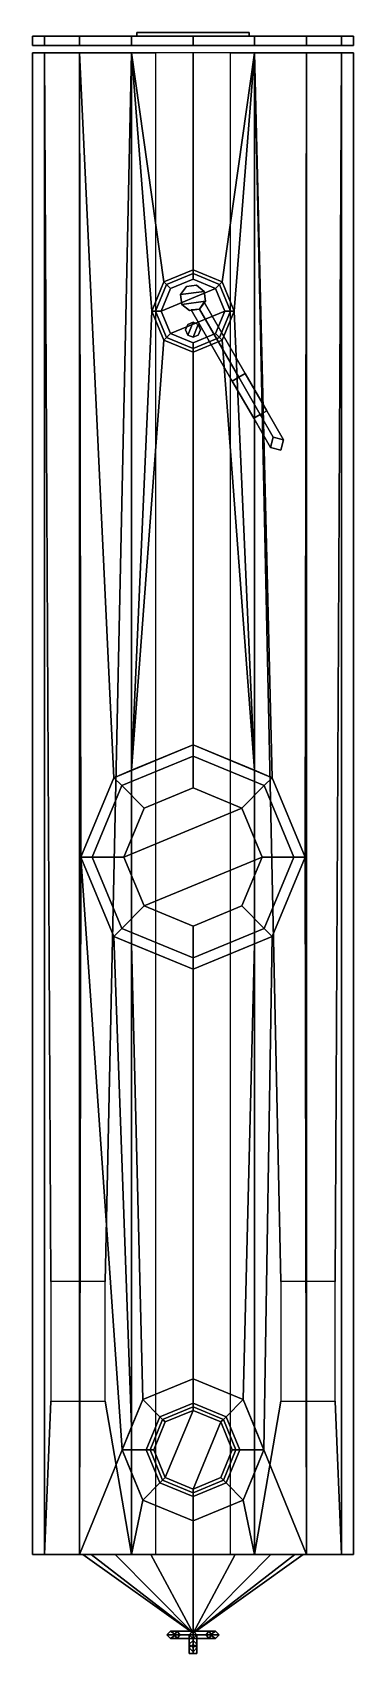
# Model space of a CAD drawing. Extents: x -0.86 to 0.86, y -8.28 to 0.39.
import ezdxf

# ---------------------------------------------------------------- set-up
doc = ezdxf.new("R2010")
doc.units = 0
doc.layers.add('BOILER', color=1, linetype='CONTINUOUS')

msp = doc.modelspace()

# ---------------------------------------------------------------- linework, layer by layer
at = {"layer": 'BOILER'}
for points in [[(-0.7945, 0.37, 3.1391), (-0.86, 0.37, 2.81), (-0.86, 0.32, 2.81), (-0.7945, 0.32, 3.1391)], [(-0.86, 0.37, 2.81), (-0.7945, 0.37, 2.4809), (-0.7945, 0.32, 2.4809), (-0.86, 0.32, 2.81)], [(-0.7945, 0.37, 2.4809), (-0.86, 0.37, 2.81), (0.86, 0.37, 2.81), (0.7945, 0.37, 2.4809)], [(-0.86, 0.37, 2.81), (-0.7945, 0.37, 3.1391), (0.7945, 0.37, 3.1391), (0.86, 0.37, 2.81)], [(-0.6081, 0.37, 3.4181), (-0.7945, 0.37, 3.1391), (-0.7945, 0.32, 3.1391), (-0.6081, 0.32, 3.4181)], [(-0.7945, 0.37, 2.4809), (-0.6081, 0.37, 2.2019), (-0.6081, 0.32, 2.2019), (-0.7945, 0.32, 2.4809)], [(-0.3, 0.37, 2.35), (-0.3, 0.37, 2.35), (-0.6081, 0.37, 2.2019), (-0.7945, 0.37, 2.4809)], [(-0.3, 0.37, 2.35), (-0.7945, 0.37, 2.4809), (0.7945, 0.37, 2.4809), (0.3, 0.37, 2.35)], [(-0.7945, 0.37, 3.1391), (-0.6081, 0.37, 3.4181), (0.6081, 0.37, 3.4181), (0.7945, 0.37, 3.1391)], [(-0.3291, 0.37, 3.6045), (-0.6081, 0.37, 3.4181), (-0.6081, 0.32, 3.4181), (-0.3291, 0.32, 3.6045)], [(-0.6081, 0.37, 2.2019), (-0.3291, 0.37, 2.0155), (-0.3291, 0.32, 2.0155), (-0.6081, 0.32, 2.2019)], [(-0.3, 0.37, 2.35), (-0.3, 0.37, 2.03), (-0.3291, 0.37, 2.0155), (-0.6081, 0.37, 2.2019)], [(-0.6081, 0.37, 3.4181), (-0.3291, 0.37, 3.6045), (0.3291, 0.37, 3.6045), (0.6081, 0.37, 3.4181)], [(0, 0.37, 3.67), (-0.3291, 0.37, 3.6045), (-0.3291, 0.32, 3.6045), (0, 0.32, 3.67)], [(-0.3291, 0.37, 2.0155), (0, 0.37, 1.95), (0, 0.32, 1.95), (-0.3291, 0.32, 2.0155)], [(-0.3, 0.37, 2.03), (0.3, 0.37, 2.03), (0, 0.37, 1.95), (-0.3291, 0.37, 2.0155)], [(-0.3291, 0.37, 3.6045), (0, 0.37, 3.67), (0, 0.37, 3.67), (0.3291, 0.37, 3.6045)], [(-0.3, 0.39, 2.03), (-0.3, 0.37, 2.03), (-0.3, 0.37, 2.35), (-0.3, 0.39, 2.35)], [(0.3, 0.39, 2.35), (0.3, 0.39, 2.03), (-0.3, 0.39, 2.03), (-0.3, 0.39, 2.35)], [(0.3, 0.39, 2.03), (0.3, 0.37, 2.03), (-0.3, 0.37, 2.03), (-0.3, 0.39, 2.03)], [(-0.3, 0.39, 2.35), (-0.3, 0.37, 2.35), (0.3, 0.37, 2.35), (0.3, 0.39, 2.35)], [(0.3291, 0.37, 3.6045), (0, 0.37, 3.67), (0, 0.32, 3.67), (0.3291, 0.32, 3.6045)], [(0, 0.37, 1.95), (0.3291, 0.37, 2.0155), (0.3291, 0.32, 2.0155), (0, 0.32, 1.95)], [(0.3, 0.37, 2.03), (0.3, 0.37, 2.03), (0.3291, 0.37, 2.0155), (0, 0.37, 1.95)], [(0.3, 0.37, 2.35), (0.3, 0.37, 2.03), (0.3, 0.39, 2.03), (0.3, 0.39, 2.35)], [(0.3, 0.37, 2.03), (0.3, 0.37, 2.35), (0.6081, 0.37, 2.2019), (0.3291, 0.37, 2.0155)], [(0.3, 0.37, 2.35), (0.3, 0.37, 2.35), (0.7945, 0.37, 2.4809), (0.6081, 0.37, 2.2019)], [(0.6081, 0.37, 3.4181), (0.3291, 0.37, 3.6045), (0.3291, 0.32, 3.6045), (0.6081, 0.32, 3.4181)], [(0.3291, 0.37, 2.0155), (0.6081, 0.37, 2.2019), (0.6081, 0.32, 2.2019), (0.3291, 0.32, 2.0155)], [(0.7945, 0.37, 3.1391), (0.6081, 0.37, 3.4181), (0.6081, 0.32, 3.4181), (0.7945, 0.32, 3.1391)], [(0.6081, 0.37, 2.2019), (0.7945, 0.37, 2.4809), (0.7945, 0.32, 2.4809), (0.6081, 0.32, 2.2019)], [(0.86, 0.37, 2.81), (0.7945, 0.37, 3.1391), (0.7945, 0.32, 3.1391), (0.86, 0.32, 2.81)], [(0.7945, 0.37, 2.4809), (0.86, 0.37, 2.81), (0.86, 0.32, 2.81), (0.7945, 0.32, 2.4809)], [(-0.7945, 0.28, 3.1391), (-0.86, 0.28, 2.81), (-0.86, -7.75, 2.81), (-0.7945, -7.75, 3.1391)], [(-0.86, 0.28, 2.81), (-0.7945, 0.28, 2.4809), (-0.7945, -7.75, 2.4809), (-0.86, -7.75, 2.81)], [(-0.6081, 0.28, 3.4181), (-0.7945, 0.28, 3.1391), (-0.7945, -7.75, 3.1391), (-0.6081, -7.75, 3.4181)], [(-0.7945, 0.28, 2.4809), (-0.7605, -6.29, 2.43), (-0.7605, -6.93, 2.43), (-0.7945, -7.75, 2.4809)], [(-0.7945, 0.28, 2.4809), (-0.6081, 0.28, 2.2019), (-0.6081, -6.29, 2.2019), (-0.7605, -6.29, 2.43)], [(-0.3291, 0.28, 3.6045), (-0.6081, 0.28, 3.4181), (-0.4243, -3.5957, 3.541), (-0.3291, -3.5563, 3.6045)], [(-0.6081, 0.28, 3.4181), (-0.6081, 0.28, 3.4181), (-0.6, -4.02, 3.4235), (-0.4243, -3.5957, 3.541)], [(-0.6081, 0.28, 3.4181), (-0.6081, 0.28, 3.4181), (-0.6081, -7.75, 3.4181), (-0.6, -4.02, 3.4235)], [(-0.6081, 0.28, 2.2019), (-0.3291, 0.28, 2.0155), (-0.47, -6.29, 2.13), (-0.6081, -6.29, 2.2019)], [(-0.47, -6.29, 2.13), (-0.3291, 0.28, 2.0155), (-0.3291, -7.75, 2.0155), (-0.47, -6.93, 2.13)], [(0, 0.28, 3.67), (-0.3291, 0.28, 3.6045), (-0.1556, -0.9444, 3.6391), (0, -0.88, 3.67)], [(-0.3291, 0.28, 2.0155), (-0.2011, 0.28, 1.99), (-0.2011, -7.75, 1.99), (-0.3291, -7.75, 2.0155)], [(-0.1556, -0.9444, 3.6391), (-0.3291, 0.28, 3.6045), (-0.22, -1.1, 3.6262)], [(-0.22, -1.1, 3.6262), (-0.3291, 0.28, 3.6045), (-0.3291, -3.5563, 3.6045)], [(0.3291, 0.28, 3.6045), (0, 0.28, 3.67), (0, -0.88, 3.67), (0.1556, -0.9444, 3.6391)], [(0.3291, 0.28, 3.6045), (0.3291, 0.28, 3.6045), (0.1556, -0.9444, 3.6391), (0.22, -1.1, 3.6262)], [(0.2011, 0.28, 1.99), (0.3291, 0.28, 2.0155), (0.3291, -7.75, 2.0155), (0.2011, -7.75, 1.99)], [(0.3291, 0.28, 3.6045), (0.3291, 0.28, 3.6045), (0.22, -1.1, 3.6262), (0.3291, -3.5563, 3.6045)], [(0.3291, 0.28, 2.0155), (0.47, -6.29, 2.13), (0.47, -6.93, 2.13), (0.3291, -7.75, 2.0155)], [(0.6081, 0.28, 3.4181), (0.3291, 0.28, 3.6045), (0.4243, -3.5957, 3.541), (0.6, -4.02, 3.4235)], [(0.3291, 0.28, 3.6045), (0.3291, 0.28, 3.6045), (0.3291, -3.5563, 3.6045), (0.4243, -3.5957, 3.541)], [(0.3291, 0.28, 2.0155), (0.6081, 0.28, 2.2019), (0.6081, -6.29, 2.2019), (0.47, -6.29, 2.13)], [(0.6081, 0.28, 3.4181), (0.6081, 0.28, 3.4181), (0.6, -4.02, 3.4235), (0.6081, -7.75, 3.4181)], [(0.7945, 0.28, 3.1391), (0.6081, 0.28, 3.4181), (0.6081, -7.75, 3.4181), (0.7945, -7.75, 3.1391)], [(0.6081, 0.28, 2.2019), (0.7945, 0.28, 2.4809), (0.7605, -6.29, 2.43), (0.6081, -6.29, 2.2019)], [(0.7605, -6.29, 2.43), (0.7945, 0.28, 2.4809), (0.7945, -7.75, 2.4809), (0.7605, -6.93, 2.43)], [(0.86, 0.28, 2.81), (0.7945, 0.28, 3.1391), (0.7945, -7.75, 3.1391), (0.86, -7.75, 2.81)], [(0.7945, 0.28, 2.4809), (0.86, 0.28, 2.81), (0.86, -7.75, 2.81), (0.7945, -7.75, 2.4809)], [(-0.1556, -0.9444, 3.6391), (-0.22, -1.1, 3.6262), (-0.22, -1.1, 3.67), (-0.1556, -0.9444, 3.67)], [(-0.1556, -0.9444, 3.67), (-0.22, -1.1, 3.67), (-0.2, -1.1, 3.9), (-0.1414, -0.9586, 3.9)], [(0, -0.93, 3.94), (-0.1202, -0.9798, 3.94), (-0.17, -1.1, 3.94), (0.1202, -0.9798, 3.94)], [(0, -0.88, 3.67), (-0.1556, -0.9444, 3.6391), (-0.1556, -0.9444, 3.67), (0, -0.88, 3.67)], [(0, -0.88, 3.67), (-0.1556, -0.9444, 3.67), (-0.1414, -0.9586, 3.9), (0, -0.9, 3.9)], [(0, -0.9, 3.9), (-0.1414, -0.9586, 3.9), (-0.1202, -0.9798, 3.94), (0, -0.93, 3.94)], [(0.1556, -0.9444, 3.6391), (0, -0.88, 3.67), (0, -0.88, 3.67), (0.1556, -0.9444, 3.67)], [(0.1556, -0.9444, 3.67), (0, -0.88, 3.67), (0, -0.9, 3.9), (0.1414, -0.9586, 3.9)], [(0.1414, -0.9586, 3.9), (0, -0.9, 3.9), (0, -0.93, 3.94), (0.1202, -0.9798, 3.94)], [(0.22, -1.1, 3.67), (0.1556, -0.9444, 3.67), (0.1414, -0.9586, 3.9), (0.2, -1.1, 3.9)], [(0.22, -1.1, 3.6262), (0.1556, -0.9444, 3.6391), (0.1556, -0.9444, 3.67), (0.22, -1.1, 3.67)], [(-0.1414, -0.9586, 3.9), (-0.2, -1.1, 3.9), (-0.17, -1.1, 3.94), (-0.1202, -0.9798, 3.94)], [(0.1202, -0.9798, 3.94), (-0.17, -1.1, 3.94), (-0.1202, -1.2202, 3.94), (0.17, -1.1, 3.94)], [(0.0181, -0.9624, 4.22), (-0.035, -0.9694, 4.22), (-0.0676, -1.0119, 4.22), (0.0606, -0.995, 4.22)], [(-0.035, -0.9694, 3.94), (-0.0676, -1.0119, 3.94), (-0.0676, -1.0119, 4.22), (-0.035, -0.9694, 4.22)], [(0.0606, -0.995, 4.22), (-0.0676, -1.0119, 4.22), (-0.0606, -1.065, 4.22), (0.0676, -1.0481, 4.22)], [(-0.0676, -1.0119, 3.94), (-0.0606, -1.065, 3.94), (-0.0606, -1.065, 4.22), (-0.0676, -1.0119, 4.22)], [(0.0181, -0.9624, 3.94), (-0.035, -0.9694, 3.94), (-0.035, -0.9694, 4.22), (0.0181, -0.9624, 4.22)], [(0.0606, -0.995, 3.94), (0.0181, -0.9624, 3.94), (0.0181, -0.9624, 4.22), (0.0606, -0.995, 4.22)], [(0.0676, -1.0481, 3.94), (0.0606, -0.995, 3.94), (0.0606, -0.995, 4.22), (0.0676, -1.0481, 4.22)], [(0.2, -1.1, 3.9), (0.1414, -0.9586, 3.9), (0.1202, -0.9798, 3.94), (0.17, -1.1, 3.94)], [(-0.1556, -1.2556, 3.6391), (-0.22, -1.1, 3.6262), (-0.3291, -3.5563, 3.6045)], [(-0.22, -1.1, 3.6262), (-0.1556, -1.2556, 3.6391), (-0.1556, -1.2556, 3.67), (-0.22, -1.1, 3.67)], [(-0.22, -1.1, 3.67), (-0.1556, -1.2556, 3.67), (-0.1414, -1.2414, 3.9), (-0.2, -1.1, 3.9)], [(-0.2, -1.1, 3.9), (-0.1414, -1.2414, 3.9), (-0.1202, -1.2202, 3.94), (-0.17, -1.1, 3.94)], [(0.17, -1.1, 3.94), (-0.1202, -1.2202, 3.94), (0, -1.27, 3.94), (0.1202, -1.2202, 3.94)], [(0.0676, -1.0481, 4.22), (-0.0606, -1.065, 4.22), (-0.0181, -1.0976, 4.22), (0.035, -1.0906, 4.22)], [(-0.0606, -1.065, 3.94), (-0.0181, -1.0976, 3.94), (-0.0181, -1.0976, 4.22), (-0.0606, -1.065, 4.22)], [(-0.0181, -1.0976, 3.94), (0.035, -1.0906, 3.94), (0.035, -1.0906, 4.22), (-0.0181, -1.0976, 4.22)], [(0.035, -1.0906, 4.14), (-0.0096, -1.0933, 4.1), (0.2104, -1.4744, 4.1), (0.245, -1.4544, 4.14)], [(-0.0096, -1.0933, 4.1), (0.035, -1.0906, 4.06), (0.245, -1.4544, 4.06), (0.2104, -1.4744, 4.1)], [(0.035, -1.0906, 3.94), (0.0676, -1.0481, 3.94), (0.0676, -1.0481, 4.22), (0.035, -1.0906, 4.22)], [(0.0596, -1.0533, 4.1), (0.035, -1.0906, 4.14), (0.245, -1.4544, 4.14), (0.2796, -1.4344, 4.1)], [(0.035, -1.0906, 4.06), (0.0596, -1.0533, 4.1), (0.2796, -1.4344, 4.1), (0.245, -1.4544, 4.06)], [(0.1414, -1.2414, 3.9), (0.2, -1.1, 3.9), (0.17, -1.1, 3.94), (0.1202, -1.2202, 3.94)], [(0.1556, -1.2556, 3.67), (0.22, -1.1, 3.67), (0.2, -1.1, 3.9), (0.1414, -1.2414, 3.9)], [(0.1556, -1.2556, 3.6391), (0.22, -1.1, 3.6262), (0.22, -1.1, 3.67), (0.1556, -1.2556, 3.67)], [(0.22, -1.1, 3.6262), (0.22, -1.1, 3.6262), (0.1556, -1.2556, 3.6391), (0.3291, -3.5563, 3.6045)], [(-0.0283, -1.1717, 4.04), (-0.04, -1.2, 4.04), (-0.0283, -1.2283, 4.04), (0, -1.16, 4.04)], [(-0.0283, -1.1717, 3.94), (-0.04, -1.2, 3.94), (-0.04, -1.2, 4.04), (-0.0283, -1.1717, 4.04)], [(-0.04, -1.2, 3.94), (-0.0283, -1.2283, 3.94), (-0.0283, -1.2283, 4.04), (-0.04, -1.2, 4.04)], [(0, -1.16, 3.94), (-0.0283, -1.1717, 3.94), (-0.0283, -1.1717, 4.04), (0, -1.16, 4.04)], [(0, -1.16, 4.04), (-0.0283, -1.2283, 4.04), (0, -1.24, 4.04), (0.0283, -1.1717, 4.04)], [(0.0283, -1.1717, 3.94), (0, -1.16, 3.94), (0, -1.16, 4.04), (0.0283, -1.1717, 4.04)], [(0.0283, -1.1717, 4.04), (0, -1.24, 4.04), (0.0283, -1.2283, 4.04), (0.04, -1.2, 4.04)], [(0.04, -1.2, 3.94), (0.0283, -1.1717, 3.94), (0.0283, -1.1717, 4.04), (0.04, -1.2, 4.04)], [(0.0283, -1.2283, 3.94), (0.04, -1.2, 3.94), (0.04, -1.2, 4.04), (0.0283, -1.2283, 4.04)], [(0, -1.32, 3.67), (-0.1556, -1.2556, 3.6391), (-0.3291, -3.5563, 3.6045), (0, -3.42, 3.67)], [(-0.1556, -1.2556, 3.67), (0, -1.32, 3.67), (0, -1.3, 3.9), (-0.1414, -1.2414, 3.9)], [(-0.1556, -1.2556, 3.6391), (0, -1.32, 3.67), (0, -1.32, 3.67), (-0.1556, -1.2556, 3.67)], [(-0.1414, -1.2414, 3.9), (0, -1.3, 3.9), (0, -1.27, 3.94), (-0.1202, -1.2202, 3.94)], [(-0.0283, -1.2283, 3.94), (0, -1.24, 3.94), (0, -1.24, 4.04), (-0.0283, -1.2283, 4.04)], [(0, -1.3, 3.9), (0.1414, -1.2414, 3.9), (0.1202, -1.2202, 3.94), (0, -1.27, 3.94)], [(0, -1.24, 3.94), (0.0283, -1.2283, 3.94), (0.0283, -1.2283, 4.04), (0, -1.24, 4.04)], [(0, -1.32, 3.67), (0.1556, -1.2556, 3.67), (0.1414, -1.2414, 3.9), (0, -1.3, 3.9)], [(0, -1.32, 3.67), (0.1556, -1.2556, 3.6391), (0.1556, -1.2556, 3.67), (0, -1.32, 3.67)], [(0.1556, -1.2556, 3.6391), (0, -1.32, 3.67), (0, -3.42, 3.67), (0.3291, -3.5563, 3.6045)], [(0.245, -1.4544, 4.14), (0.2104, -1.4744, 4.1), (0.3254, -1.6735, 4.03), (0.36, -1.6535, 4.07)], [(0.2104, -1.4744, 4.1), (0.245, -1.4544, 4.06), (0.36, -1.6535, 3.99), (0.3254, -1.6735, 4.03)], [(0.2796, -1.4344, 4.1), (0.245, -1.4544, 4.14), (0.36, -1.6535, 4.07), (0.3946, -1.6335, 4.03)], [(0.245, -1.4544, 4.06), (0.2796, -1.4344, 4.1), (0.3946, -1.6335, 4.03), (0.36, -1.6535, 3.99)], [(0.3946, -1.6335, 4.03), (0.36, -1.6535, 4.07), (0.43, -1.7748, 4.07), (0.4846, -1.7894, 4.03)], [(0.36, -1.6535, 3.99), (0.3946, -1.6335, 4.03), (0.4846, -1.7894, 4.03), (0.43, -1.7748, 3.99)], [(0.36, -1.6535, 4.07), (0.3254, -1.6735, 4.03), (0.4154, -1.8294, 4.03), (0.43, -1.7748, 4.07)], [(0.3254, -1.6735, 4.03), (0.36, -1.6535, 3.99), (0.43, -1.7748, 3.99), (0.4154, -1.8294, 4.03)], [(0.43, -1.7748, 3.34), (0.4154, -1.8294, 3.34), (0.4154, -1.8294, 4.2), (0.43, -1.7748, 4.2)], [(0.43, -1.7748, 4.2), (0.4154, -1.8294, 4.2), (0.47, -1.8441, 4.2), (0.4846, -1.7894, 4.2)], [(0.4846, -1.7894, 3.34), (0.43, -1.7748, 3.34), (0.43, -1.7748, 4.2), (0.4846, -1.7894, 4.2)], [(0.47, -1.8441, 3.34), (0.4846, -1.7894, 3.34), (0.4846, -1.7894, 4.2), (0.47, -1.8441, 4.2)], [(0.4154, -1.8294, 3.34), (0.47, -1.8441, 3.34), (0.47, -1.8441, 4.2), (0.4154, -1.8294, 4.2)], [(0, -3.42, 3.67), (-0.3291, -3.5563, 3.6045), (-0.4243, -3.5957, 4.08), (0, -3.42, 4.08)], [(0, -3.42, 4.08), (-0.4243, -3.5957, 4.08), (-0.3818, -3.6382, 4.18), (0, -3.48, 4.18)], [(0.3291, -3.5563, 3.6045), (0, -3.42, 3.67), (0, -3.42, 4.08), (0.4243, -3.5957, 4.08)], [(0.4243, -3.5957, 4.08), (0, -3.42, 4.08), (0, -3.48, 4.18), (0.3818, -3.6382, 4.18)], [(0, -3.48, 4.18), (-0.3818, -3.6382, 4.18), (-0.2616, -3.7584, 4.26), (0, -3.65, 4.26)], [(0.3818, -3.6382, 4.18), (0, -3.48, 4.18), (0, -3.65, 4.26), (0.2616, -3.7584, 4.26)], [(-0.4243, -3.5957, 3.541), (-0.6, -4.02, 3.4235), (-0.6, -4.02, 4.08), (-0.4243, -3.5957, 4.08)], [(-0.4243, -3.5957, 4.08), (-0.6, -4.02, 4.08), (-0.54, -4.02, 4.18), (-0.3818, -3.6382, 4.18)], [(-0.3818, -3.6382, 4.18), (-0.54, -4.02, 4.18), (-0.37, -4.02, 4.26), (-0.2616, -3.7584, 4.26)], [(-0.3291, -3.5563, 3.6045), (-0.4243, -3.5957, 3.541), (-0.4243, -3.5957, 4.08)], [(0.54, -4.02, 4.18), (0.3818, -3.6382, 4.18), (0.2616, -3.7584, 4.26), (0.37, -4.02, 4.26)], [(0.4243, -3.5957, 3.541), (0.3291, -3.5563, 3.6045), (0.4243, -3.5957, 4.08)], [(0.6, -4.02, 4.08), (0.4243, -3.5957, 4.08), (0.3818, -3.6382, 4.18), (0.54, -4.02, 4.18)], [(0.6, -4.02, 3.4235), (0.4243, -3.5957, 3.541), (0.4243, -3.5957, 4.08), (0.6, -4.02, 4.08)], [(0, -3.65, 4.26), (-0.2616, -3.7584, 4.26), (-0.37, -4.02, 4.26), (0.2616, -3.7584, 4.26)], [(0.2616, -3.7584, 4.26), (-0.37, -4.02, 4.26), (-0.2616, -4.2816, 4.26), (0.37, -4.02, 4.26)], [(-0.6, -4.02, 3.4235), (-0.6, -4.02, 3.4235), (-0.6081, -7.75, 3.4181), (-0.38, -7.19, 3.5705)], [(-0.6, -4.02, 3.4235), (-0.4243, -4.4443, 3.541), (-0.4243, -4.4443, 4.08), (-0.6, -4.02, 4.08)], [(-0.6, -4.02, 4.08), (-0.4243, -4.4443, 4.08), (-0.3818, -4.4018, 4.18), (-0.54, -4.02, 4.18)], [(-0.4243, -4.4443, 3.541), (-0.6, -4.02, 3.4235), (-0.38, -7.19, 3.5705), (-0.3291, -7.0671, 3.6045)], [(-0.54, -4.02, 4.18), (-0.3818, -4.4018, 4.18), (-0.2616, -4.2816, 4.26), (-0.37, -4.02, 4.26)], [(0.37, -4.02, 4.26), (-0.2616, -4.2816, 4.26), (0, -4.39, 4.26), (0.2616, -4.2816, 4.26)], [(0.3818, -4.4018, 4.18), (0.54, -4.02, 4.18), (0.37, -4.02, 4.26), (0.2616, -4.2816, 4.26)], [(0.6, -4.02, 3.4235), (0.4243, -4.4443, 3.541), (0.38, -7.19, 3.5705), (0.6081, -7.75, 3.4181)], [(0.4243, -4.4443, 4.08), (0.6, -4.02, 4.08), (0.54, -4.02, 4.18), (0.3818, -4.4018, 4.18)], [(0.4243, -4.4443, 3.541), (0.6, -4.02, 3.4235), (0.6, -4.02, 4.08), (0.4243, -4.4443, 4.08)], [(-0.3818, -4.4018, 4.18), (0, -4.56, 4.18), (0, -4.39, 4.26), (-0.2616, -4.2816, 4.26)], [(0, -4.56, 4.18), (0.3818, -4.4018, 4.18), (0.2616, -4.2816, 4.26), (0, -4.39, 4.26)], [(-0.4243, -4.4443, 4.08), (0, -4.62, 4.08), (0, -4.56, 4.18), (-0.3818, -4.4018, 4.18)], [(0, -4.62, 4.08), (0.4243, -4.4443, 4.08), (0.3818, -4.4018, 4.18), (0, -4.56, 4.18)], [(-0.3291, -4.4837, 3.6045), (0, -4.62, 3.67), (0, -4.62, 4.08), (-0.4243, -4.4443, 4.08)], [(-0.4243, -4.4443, 3.541), (-0.3291, -4.4837, 3.6045), (-0.4243, -4.4443, 4.08)], [(-0.3291, -4.4837, 3.6045), (-0.4243, -4.4443, 3.541), (-0.3291, -7.0671, 3.6045), (-0.2687, -6.9213, 3.6166)], [(0, -4.62, 3.67), (-0.3291, -4.4837, 3.6045), (-0.2687, -6.9213, 3.6166), (0, -6.81, 3.67)], [(0, -4.62, 3.67), (0.3291, -4.4837, 3.6045), (0.4243, -4.4443, 4.08), (0, -4.62, 4.08)], [(0.3291, -4.4837, 3.6045), (0, -4.62, 3.67), (0, -6.81, 3.67), (0.2687, -6.9213, 3.6166)], [(0.3291, -4.4837, 3.6045), (0.3291, -4.4837, 3.6045), (0.2687, -6.9213, 3.6166), (0.3291, -7.0671, 3.6045)], [(0.3291, -4.4837, 3.6045), (0.4243, -4.4443, 3.541), (0.4243, -4.4443, 4.08)], [(0.4243, -4.4443, 3.541), (0.3291, -4.4837, 3.6045), (0.3291, -7.0671, 3.6045), (0.38, -7.19, 3.5705)], [(0, -6.81, 3.67), (-0.2687, -6.9213, 3.6166), (-0.2687, -6.9213, 3.67), (0, -6.81, 3.67)], [(0, -6.81, 3.67), (-0.2687, -6.9213, 3.67), (-0.1768, -7.0132, 3.75), (0, -6.94, 3.75)], [(0.2687, -6.9213, 3.6166), (0, -6.81, 3.67), (0, -6.81, 3.67), (0.2687, -6.9213, 3.67)], [(0.2687, -6.9213, 3.67), (0, -6.81, 3.67), (0, -6.94, 3.75), (0.1768, -7.0132, 3.75)], [(-0.7605, -6.93, 2.43), (-0.6081, -6.93, 2.2019), (-0.6081, -7.75, 2.2019), (-0.7945, -7.75, 2.4809)], [(-0.6081, -6.93, 2.2019), (-0.47, -6.93, 2.13), (-0.3291, -7.75, 2.0155), (-0.6081, -7.75, 2.2019)], [(-0.2687, -6.9213, 3.6166), (-0.3291, -7.0671, 3.6045), (-0.38, -7.19, 3.67), (-0.2687, -6.9213, 3.67)], [(-0.2687, -6.9213, 3.67), (-0.38, -7.19, 3.67), (-0.25, -7.19, 3.75), (-0.1768, -7.0132, 3.75)], [(0.38, -7.19, 3.67), (0.2687, -6.9213, 3.67), (0.1768, -7.0132, 3.75), (0.25, -7.19, 3.75)], [(0.3291, -7.0671, 3.6045), (0.2687, -6.9213, 3.6166), (0.2687, -6.9213, 3.67), (0.38, -7.19, 3.67)], [(0.47, -6.93, 2.13), (0.6081, -6.93, 2.2019), (0.6081, -7.75, 2.2019), (0.3291, -7.75, 2.0155)], [(0.6081, -6.93, 2.2019), (0.7605, -6.93, 2.43), (0.7945, -7.75, 2.4809), (0.6081, -7.75, 2.2019)], [(-0.1768, -7.0132, 3.75), (-0.25, -7.19, 3.75), (-0.23, -7.19, 3.82), (-0.1626, -7.0274, 3.82)], [(-0.25, -7.19, 4.3), (-0.1768, -7.0132, 4.3), (-0.1626, -7.0274, 3.82), (-0.23, -7.19, 3.82)], [(-0.23, -7.19, 4.3), (-0.1626, -7.0274, 4.3), (-0.1768, -7.0132, 4.3), (-0.25, -7.19, 4.3)], [(-0.1485, -7.3385, 3.82), (0, -6.98, 3.82), (-0.1485, -7.0415, 3.82), (-0.21, -7.19, 3.82)], [(0, -6.94, 3.75), (-0.1768, -7.0132, 3.75), (-0.1626, -7.0274, 3.82), (0, -6.96, 3.82)], [(-0.1768, -7.0132, 4.3), (0, -6.94, 4.3), (0, -6.96, 3.82), (-0.1626, -7.0274, 3.82)], [(-0.1626, -7.0274, 4.3), (0, -6.96, 4.3), (0, -6.94, 4.3), (-0.1768, -7.0132, 4.3)], [(0, -6.96, 4.3), (-0.1626, -7.0274, 4.3), (-0.1485, -7.0415, 3.82), (0, -6.98, 3.82)], [(0, -7.4, 3.82), (0.1485, -7.0415, 3.82), (0, -6.98, 3.82), (-0.1485, -7.3385, 3.82)], [(0.1768, -7.0132, 3.75), (0, -6.94, 3.75), (0, -6.96, 3.82), (0.1626, -7.0274, 3.82)], [(0, -6.94, 4.3), (0.1768, -7.0132, 4.3), (0.1626, -7.0274, 3.82), (0, -6.96, 3.82)], [(0, -6.96, 4.3), (0.1626, -7.0274, 4.3), (0.1768, -7.0132, 4.3), (0, -6.94, 4.3)], [(0.1626, -7.0274, 4.3), (0, -6.96, 4.3), (0, -6.98, 3.82), (0.1485, -7.0415, 3.82)], [(0.25, -7.19, 3.75), (0.1768, -7.0132, 3.75), (0.1626, -7.0274, 3.82), (0.23, -7.19, 3.82)], [(0.1768, -7.0132, 4.3), (0.25, -7.19, 4.3), (0.23, -7.19, 3.82), (0.1626, -7.0274, 3.82)], [(0.1626, -7.0274, 4.3), (0.23, -7.19, 4.3), (0.25, -7.19, 4.3), (0.1768, -7.0132, 4.3)], [(-0.3291, -7.0671, 3.6045), (-0.38, -7.19, 3.5705), (-0.38, -7.19, 3.67), (-0.3291, -7.0671, 3.6045)], [(-0.1626, -7.0274, 4.3), (-0.23, -7.19, 4.3), (-0.21, -7.19, 3.82), (-0.1485, -7.0415, 3.82)], [(0.1485, -7.3385, 3.82), (0.21, -7.19, 3.82), (0.1485, -7.0415, 3.82), (0, -7.4, 3.82)], [(0.23, -7.19, 4.3), (0.1626, -7.0274, 4.3), (0.1485, -7.0415, 3.82), (0.21, -7.19, 3.82)], [(0.38, -7.19, 3.5705), (0.3291, -7.0671, 3.6045), (0.3291, -7.0671, 3.6045), (0.38, -7.19, 3.67)], [(-0.3291, -7.3129, 3.6045), (-0.38, -7.19, 3.5705), (-0.6081, -7.75, 3.4181), (-0.3291, -7.75, 3.6045)], [(-0.3291, -7.3129, 3.6045), (-0.2687, -7.4587, 3.6166), (-0.2687, -7.4587, 3.67), (-0.38, -7.19, 3.67)], [(-0.38, -7.19, 3.5705), (-0.3291, -7.3129, 3.6045), (-0.3291, -7.3129, 3.6045), (-0.38, -7.19, 3.67)], [(-0.38, -7.19, 3.67), (-0.2687, -7.4587, 3.67), (-0.1768, -7.3668, 3.75), (-0.25, -7.19, 3.75)], [(-0.25, -7.19, 3.75), (-0.1768, -7.3668, 3.75), (-0.1626, -7.3526, 3.82), (-0.23, -7.19, 3.82)], [(-0.1768, -7.3668, 4.3), (-0.25, -7.19, 4.3), (-0.23, -7.19, 3.82), (-0.1626, -7.3526, 3.82)], [(-0.1626, -7.3526, 4.3), (-0.23, -7.19, 4.3), (-0.25, -7.19, 4.3), (-0.1768, -7.3668, 4.3)], [(-0.23, -7.19, 4.3), (-0.1626, -7.3526, 4.3), (-0.1485, -7.3385, 3.82), (-0.21, -7.19, 3.82)], [(0.1626, -7.3526, 4.3), (0.23, -7.19, 4.3), (0.21, -7.19, 3.82), (0.1485, -7.3385, 3.82)], [(0.1768, -7.3668, 3.75), (0.25, -7.19, 3.75), (0.23, -7.19, 3.82), (0.1626, -7.3526, 3.82)], [(0.25, -7.19, 4.3), (0.1768, -7.3668, 4.3), (0.1626, -7.3526, 3.82), (0.23, -7.19, 3.82)], [(0.23, -7.19, 4.3), (0.1626, -7.3526, 4.3), (0.1768, -7.3668, 4.3), (0.25, -7.19, 4.3)], [(0.2687, -7.4587, 3.67), (0.38, -7.19, 3.67), (0.25, -7.19, 3.75), (0.1768, -7.3668, 3.75)], [(0.2687, -7.4587, 3.6166), (0.3291, -7.3129, 3.6045), (0.38, -7.19, 3.67), (0.2687, -7.4587, 3.67)], [(0.38, -7.19, 3.5705), (0.3291, -7.3129, 3.6045), (0.3291, -7.75, 3.6045), (0.6081, -7.75, 3.4181)], [(0.3291, -7.3129, 3.6045), (0.38, -7.19, 3.5705), (0.38, -7.19, 3.67)], [(-0.2687, -7.4587, 3.6166), (-0.3291, -7.3129, 3.6045), (-0.3291, -7.75, 3.6045), (-0.2687, -7.4587, 3.6166)], [(-0.2687, -7.4587, 3.67), (0, -7.57, 3.67), (0, -7.44, 3.75), (-0.1768, -7.3668, 3.75)], [(-0.1768, -7.3668, 3.75), (0, -7.44, 3.75), (0, -7.42, 3.82), (-0.1626, -7.3526, 3.82)], [(0, -7.44, 4.3), (-0.1768, -7.3668, 4.3), (-0.1626, -7.3526, 3.82), (0, -7.42, 3.82)], [(0, -7.42, 4.3), (-0.1626, -7.3526, 4.3), (-0.1768, -7.3668, 4.3), (0, -7.44, 4.3)], [(-0.1626, -7.3526, 4.3), (0, -7.42, 4.3), (0, -7.4, 3.82), (-0.1485, -7.3385, 3.82)], [(0, -7.42, 4.3), (0.1626, -7.3526, 4.3), (0.1485, -7.3385, 3.82), (0, -7.4, 3.82)], [(0, -7.44, 3.75), (0.1768, -7.3668, 3.75), (0.1626, -7.3526, 3.82), (0, -7.42, 3.82)], [(0.1768, -7.3668, 4.3), (0, -7.44, 4.3), (0, -7.42, 3.82), (0.1626, -7.3526, 3.82)], [(0.1626, -7.3526, 4.3), (0, -7.42, 4.3), (0, -7.44, 4.3), (0.1768, -7.3668, 4.3)], [(0, -7.57, 3.67), (0.2687, -7.4587, 3.67), (0.1768, -7.3668, 3.75), (0, -7.44, 3.75)], [(0.3291, -7.3129, 3.6045), (0.2687, -7.4587, 3.6166), (0.2687, -7.4587, 3.6166), (0.3291, -7.75, 3.6045)], [(0, -7.57, 3.67), (-0.2687, -7.4587, 3.6166), (-0.3291, -7.75, 3.6045), (0, -7.75, 3.67)], [(-0.2687, -7.4587, 3.6166), (0, -7.57, 3.67), (0, -7.57, 3.67), (-0.2687, -7.4587, 3.67)], [(0, -7.57, 3.67), (0.2687, -7.4587, 3.6166), (0.2687, -7.4587, 3.67), (0, -7.57, 3.67)], [(0.2687, -7.4587, 3.6166), (0, -7.57, 3.67), (0, -7.75, 3.67), (0.3291, -7.75, 3.6045)], [(-0.7945, -7.75, 3.1391), (-0.86, -7.75, 2.81), (-0.59, -7.75, 2.76), (-0.5451, -7.75, 2.9858)], [(-0.86, -7.75, 2.81), (-0.7945, -7.75, 2.4809), (-0.5451, -7.75, 2.5342), (-0.59, -7.75, 2.76)], [(-0.6081, -7.75, 3.4181), (-0.7945, -7.75, 3.1391), (-0.5451, -7.75, 2.9858), (-0.4172, -7.75, 3.1772)], [(-0.7945, -7.75, 2.4809), (-0.6081, -7.75, 2.2019), (-0.4172, -7.75, 2.3428), (-0.5451, -7.75, 2.5342)], [(-0.3291, -7.75, 3.6045), (-0.6081, -7.75, 3.4181), (-0.4172, -7.75, 3.1772), (-0.2258, -7.75, 3.3051)], [(-0.6081, -7.75, 2.2019), (-0.3291, -7.75, 2.0155), (-0.2258, -7.75, 2.2149), (-0.4172, -7.75, 2.3428)], [(-0.5451, -7.75, 2.9858), (-0.59, -7.75, 2.76), (0, -8.17, 2.76)], [(-0.59, -7.75, 2.76), (-0.5451, -7.75, 2.5342), (0, -8.17, 2.76)], [(-0.4172, -7.75, 3.1772), (-0.5451, -7.75, 2.9858), (0, -8.17, 2.76)], [(-0.5451, -7.75, 2.5342), (-0.4172, -7.75, 2.3428), (0, -8.17, 2.76)], [(-0.2258, -7.75, 3.3051), (-0.4172, -7.75, 3.1772), (0, -8.17, 2.76)], [(-0.4172, -7.75, 2.3428), (-0.2258, -7.75, 2.2149), (0, -8.17, 2.76)], [(0, -7.75, 3.67), (-0.3291, -7.75, 3.6045), (-0.2258, -7.75, 3.3051), (0, -7.75, 3.35)], [(-0.3291, -7.75, 2.0155), (-0.2011, -7.75, 1.99), (0, -7.75, 2.17), (-0.2258, -7.75, 2.2149)], [(0, -7.75, 3.35), (-0.2258, -7.75, 3.3051), (0, -8.17, 2.76)], [(-0.2258, -7.75, 2.2149), (0, -7.75, 2.17), (0, -8.17, 2.76)], [(-0.2011, -7.75, 1.99), (0.2011, -7.75, 1.99), (0, -7.75, 2.17)], [(0.59, -7.75, 2.76), (0.5451, -7.75, 2.9858), (0, -8.17, 2.76)], [(0.5451, -7.75, 2.9858), (0.4172, -7.75, 3.1772), (0, -8.17, 2.76)], [(0.4172, -7.75, 3.1772), (0.2258, -7.75, 3.3051), (0, -8.17, 2.76)], [(0.2258, -7.75, 3.3051), (0, -7.75, 3.35), (0, -8.17, 2.76)], [(0, -7.75, 2.17), (0.2258, -7.75, 2.2149), (0, -8.17, 2.76)], [(0.2258, -7.75, 2.2149), (0.4172, -7.75, 2.3428), (0, -8.17, 2.76)], [(0.4172, -7.75, 2.3428), (0.5451, -7.75, 2.5342), (0, -8.17, 2.76)], [(0.5451, -7.75, 2.5342), (0.59, -7.75, 2.76), (0, -8.17, 2.76)], [(0.2011, -7.75, 1.99), (0.3291, -7.75, 2.0155), (0.2258, -7.75, 2.2149), (0, -7.75, 2.17)], [(0.3291, -7.75, 3.6045), (0, -7.75, 3.67), (0, -7.75, 3.35), (0.2258, -7.75, 3.3051)], [(0.3291, -7.75, 2.0155), (0.6081, -7.75, 2.2019), (0.4172, -7.75, 2.3428), (0.2258, -7.75, 2.2149)], [(0.6081, -7.75, 3.4181), (0.3291, -7.75, 3.6045), (0.2258, -7.75, 3.3051), (0.4172, -7.75, 3.1772)], [(0.6081, -7.75, 2.2019), (0.7945, -7.75, 2.4809), (0.5451, -7.75, 2.5342), (0.4172, -7.75, 2.3428)], [(0.7945, -7.75, 3.1391), (0.6081, -7.75, 3.4181), (0.4172, -7.75, 3.1772), (0.5451, -7.75, 2.9858)], [(0.7945, -7.75, 2.4809), (0.86, -7.75, 2.81), (0.59, -7.75, 2.76), (0.5451, -7.75, 2.5342)], [(0.86, -7.75, 2.81), (0.7945, -7.75, 3.1391), (0.5451, -7.75, 2.9858), (0.59, -7.75, 2.76)], [(-0.0849, -8.16, 2.6751), (-0.099, -8.18, 2.661), (-0.14, -8.18, 2.76), (-0.12, -8.16, 2.76)], [(-0.12, -8.16, 2.76), (-0.14, -8.18, 2.76), (-0.099, -8.18, 2.859), (-0.0849, -8.16, 2.8449)], [(-0.099, -8.18, 2.661), (-0.0849, -8.2, 2.6751), (-0.12, -8.2, 2.76), (-0.14, -8.18, 2.76)], [(-0.14, -8.18, 2.76), (-0.12, -8.2, 2.76), (-0.0849, -8.2, 2.8449), (-0.099, -8.18, 2.859)], [(-0.0707, -8.18, 2.6893), (-0.0849, -8.16, 2.6751), (-0.12, -8.16, 2.76), (-0.0917, -8.18, 2.74)], [(-0.0917, -8.18, 2.78), (-0.12, -8.16, 2.76), (-0.0849, -8.16, 2.8449), (-0.0707, -8.18, 2.8307)], [(-0.0849, -8.2, 2.6751), (-0.0707, -8.18, 2.6893), (-0.0917, -8.18, 2.74), (-0.12, -8.2, 2.76)], [(-0.12, -8.2, 2.76), (-0.0917, -8.18, 2.78), (-0.0707, -8.18, 2.8307), (-0.0849, -8.2, 2.8449)], [(0, -8.16, 2.64), (0, -8.18, 2.62), (-0.099, -8.18, 2.661), (-0.0849, -8.16, 2.6751)], [(-0.0849, -8.16, 2.8449), (-0.099, -8.18, 2.859), (0, -8.18, 2.9), (0, -8.16, 2.88)], [(0, -8.18, 2.62), (0, -8.2, 2.64), (-0.0849, -8.2, 2.6751), (-0.099, -8.18, 2.661)], [(-0.099, -8.18, 2.859), (-0.0849, -8.2, 2.8449), (0, -8.2, 2.88), (0, -8.18, 2.9)], [(-0.02, -8.18, 2.6683), (0, -8.16, 2.64), (-0.0849, -8.16, 2.6751), (-0.0707, -8.18, 2.6893)], [(-0.0707, -8.18, 2.8307), (-0.0849, -8.16, 2.8449), (0, -8.16, 2.88), (-0.02, -8.18, 2.8517)], [(0, -8.2, 2.64), (-0.02, -8.18, 2.6683), (-0.0707, -8.18, 2.6893), (-0.0849, -8.2, 2.6751)], [(-0.0849, -8.2, 2.8449), (-0.0707, -8.18, 2.8307), (-0.02, -8.18, 2.8517), (0, -8.2, 2.88)], [(0, -8.18, 2.78), (-0.02, -8.18, 2.76), (-0.02, -8.28, 2.76), (0, -8.28, 2.78)], [(-0.02, -8.18, 2.76), (0, -8.18, 2.74), (0, -8.28, 2.74), (-0.02, -8.28, 2.76)], [(0, -8.23, 2.67), (-0.02, -8.25, 2.67), (-0.02, -8.23, 2.76), (0, -8.21, 2.74)], [(-0.02, -8.25, 2.67), (0, -8.27, 2.67), (0, -8.25, 2.74), (-0.02, -8.23, 2.76)], [(0, -8.23, 2.5), (-0.02, -8.25, 2.5), (-0.02, -8.25, 2.67), (0, -8.23, 2.67)], [(0, -8.23, 2.5), (0.02, -8.25, 2.5), (0, -8.27, 2.5), (-0.02, -8.25, 2.5)], [(0.0707, -8.18, 2.6893), (0.0849, -8.16, 2.6751), (0, -8.16, 2.64), (0.02, -8.18, 2.6683)], [(0.0849, -8.16, 2.6751), (0.099, -8.18, 2.661), (0, -8.18, 2.62), (0, -8.16, 2.64)], [(0.02, -8.18, 2.8517), (0, -8.16, 2.88), (0.0849, -8.16, 2.8449), (0.0707, -8.18, 2.8307)], [(0, -8.16, 2.88), (0, -8.18, 2.9), (0.099, -8.18, 2.859), (0.0849, -8.16, 2.8449)], [(0.099, -8.18, 2.661), (0.0849, -8.2, 2.6751), (0, -8.2, 2.64), (0, -8.18, 2.62)], [(0.0849, -8.2, 2.6751), (0.0707, -8.18, 2.6893), (0.02, -8.18, 2.6683), (0, -8.2, 2.64)], [(0, -8.18, 2.9), (0, -8.2, 2.88), (0.0849, -8.2, 2.8449), (0.099, -8.18, 2.859)], [(0, -8.2, 2.88), (0.02, -8.18, 2.8517), (0.0707, -8.18, 2.8307), (0.0849, -8.2, 2.8449)], [(0.02, -8.18, 2.76), (0, -8.18, 2.78), (0, -8.28, 2.78), (0.02, -8.28, 2.76)], [(0, -8.18, 2.74), (0.02, -8.18, 2.76), (0.02, -8.28, 2.76), (0, -8.28, 2.74)], [(0.02, -8.25, 2.67), (0, -8.23, 2.67), (0, -8.21, 2.74), (0.02, -8.23, 2.76)], [(0, -8.27, 2.67), (0.02, -8.25, 2.67), (0.02, -8.23, 2.76), (0, -8.25, 2.74)], [(0.02, -8.25, 2.5), (0, -8.23, 2.5), (0, -8.23, 2.67), (0.02, -8.25, 2.67)], [(0.0917, -8.18, 2.74), (0.12, -8.16, 2.76), (0.0849, -8.16, 2.6751), (0.0707, -8.18, 2.6893)], [(0.0707, -8.18, 2.8307), (0.0849, -8.16, 2.8449), (0.12, -8.16, 2.76), (0.0917, -8.18, 2.78)], [(0.12, -8.2, 2.76), (0.0917, -8.18, 2.74), (0.0707, -8.18, 2.6893), (0.0849, -8.2, 2.6751)], [(0.0849, -8.2, 2.8449), (0.0707, -8.18, 2.8307), (0.0917, -8.18, 2.78), (0.12, -8.2, 2.76)], [(0.12, -8.16, 2.76), (0.14, -8.18, 2.76), (0.099, -8.18, 2.661), (0.0849, -8.16, 2.6751)], [(0.0849, -8.16, 2.8449), (0.099, -8.18, 2.859), (0.14, -8.18, 2.76), (0.12, -8.16, 2.76)], [(0.14, -8.18, 2.76), (0.12, -8.2, 2.76), (0.0849, -8.2, 2.6751), (0.099, -8.18, 2.661)], [(0.099, -8.18, 2.859), (0.0849, -8.2, 2.8449), (0.12, -8.2, 2.76), (0.14, -8.18, 2.76)], [(-0.02, -8.25, 2.5), (0, -8.27, 2.5), (0, -8.27, 2.67), (-0.02, -8.25, 2.67)], [(0, -8.27, 2.5), (0.02, -8.25, 2.5), (0.02, -8.25, 2.67), (0, -8.27, 2.67)]]:
    msp.add_3dface(points, dxfattribs=at)

# ---------------------------------------------------------------- meshes
mesh = msp.add_polymesh((2, 4), dxfattribs=dict(at, n_close=True))
for k, corner in enumerate([(0, -8.2, 2.76), (-0.02, -8.18, 2.78), (0, -8.16, 2.76), (-0.02, -8.18, 2.74), (-0.12, -8.2, 2.76), (-0.0917, -8.18, 2.78), (-0.12, -8.16, 2.76), (-0.0917, -8.18, 2.74)]):
    mesh.set_mesh_vertex(divmod(k, 4), corner)
mesh = msp.add_polymesh((2, 4), dxfattribs=dict(at, n_close=True))
for k, corner in enumerate([(0, -8.2, 2.88), (-0.02, -8.18, 2.8517), (0, -8.16, 2.88), (0.02, -8.18, 2.8517), (0, -8.2, 2.76), (-0.02, -8.18, 2.78), (0, -8.16, 2.76), (0.02, -8.18, 2.78)]):
    mesh.set_mesh_vertex(divmod(k, 4), corner)
mesh = msp.add_polymesh((2, 4), dxfattribs=dict(at, n_close=True))
for k, corner in enumerate([(0, -8.2, 2.64), (0.02, -8.18, 2.6683), (0, -8.16, 2.64), (-0.02, -8.18, 2.6683), (0, -8.2, 2.76), (0.02, -8.18, 2.74), (0, -8.16, 2.76), (-0.02, -8.18, 2.74)]):
    mesh.set_mesh_vertex(divmod(k, 4), corner)
mesh = msp.add_polymesh((2, 4), dxfattribs=dict(at, n_close=True))
for k, corner in enumerate([(0, -8.2, 2.76), (0.02, -8.18, 2.74), (0, -8.16, 2.76), (0.02, -8.18, 2.78), (0.12, -8.2, 2.76), (0.0917, -8.18, 2.74), (0.12, -8.16, 2.76), (0.0917, -8.18, 2.78)]):
    mesh.set_mesh_vertex(divmod(k, 4), corner)

doc.saveas('drawing.dxf')
